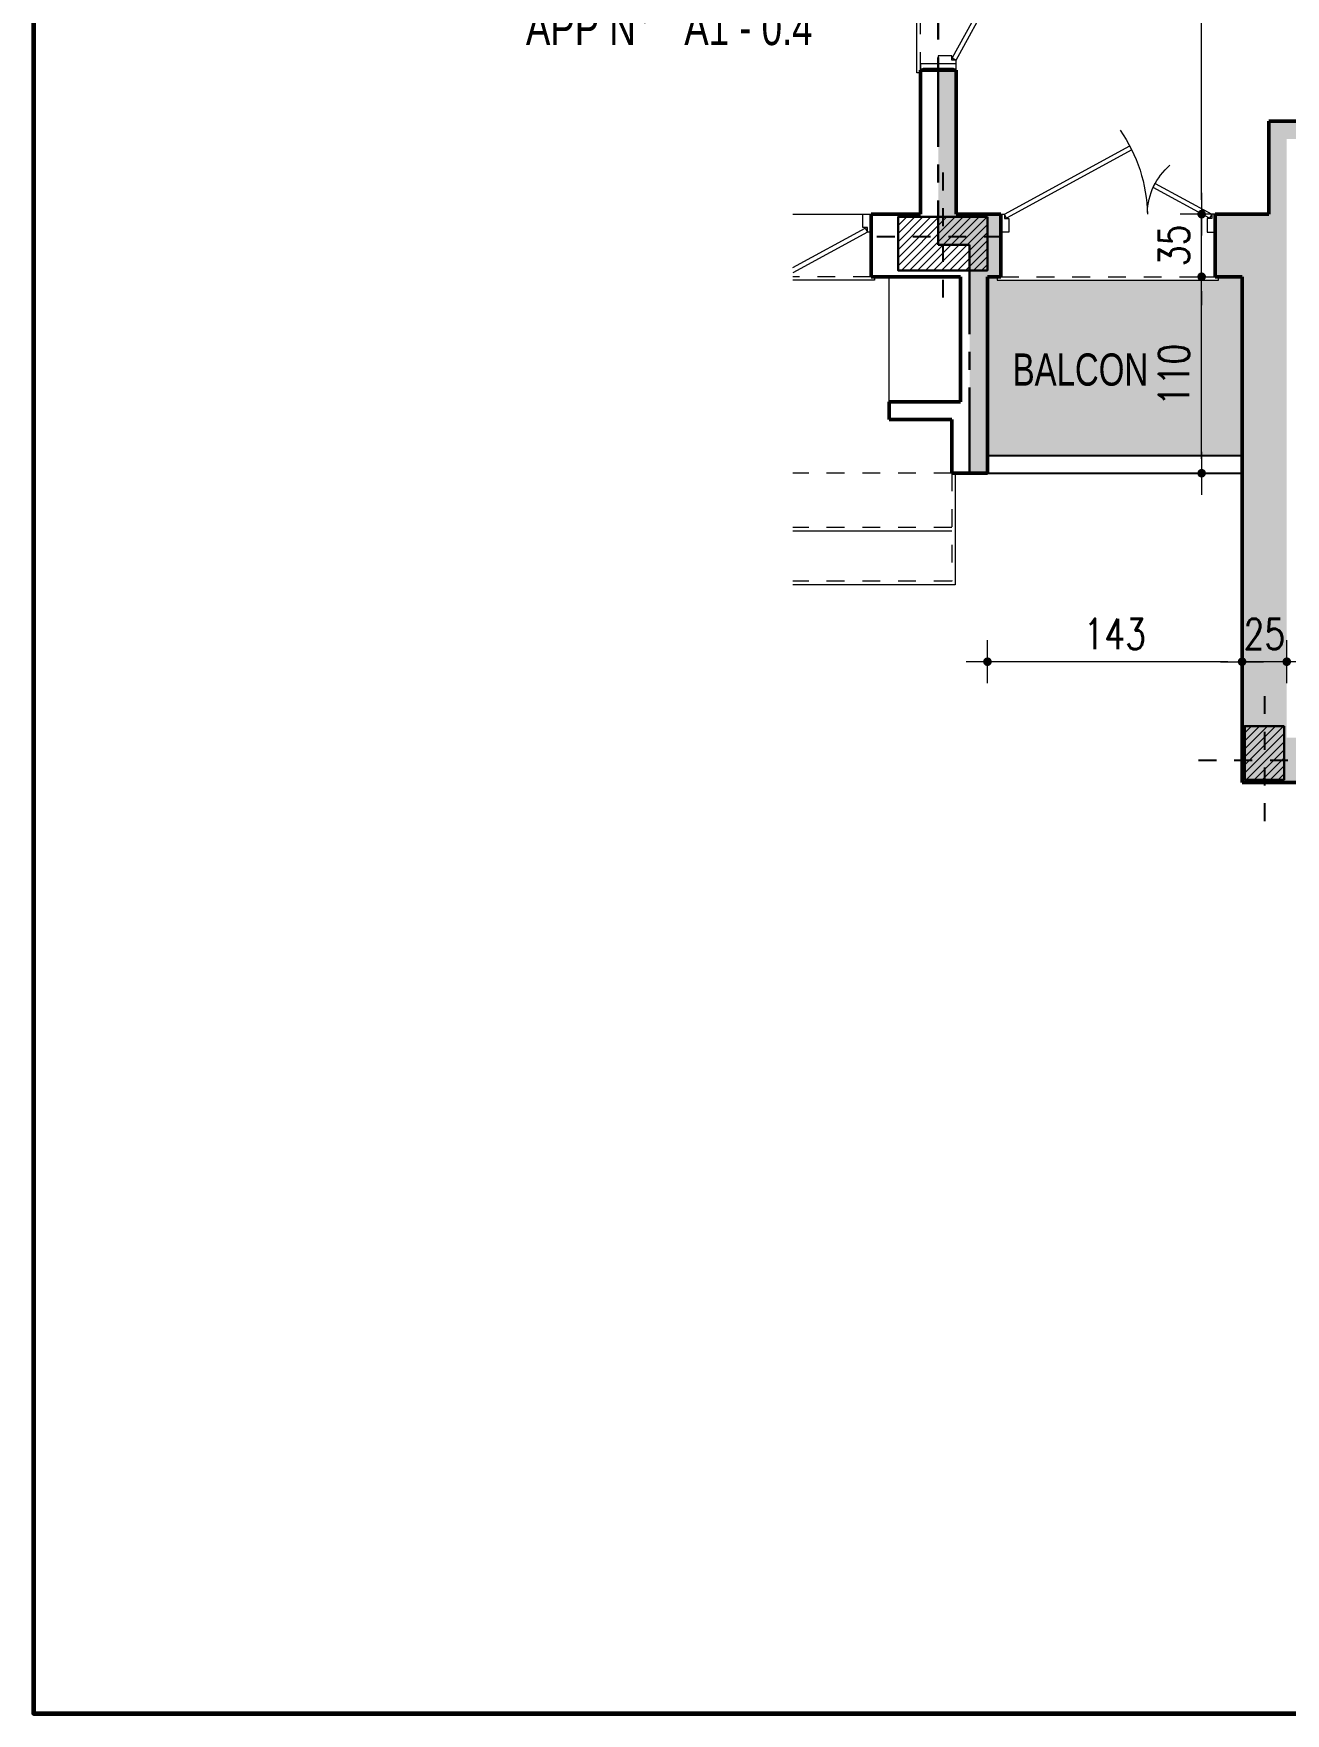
# Model space of a CAD drawing. Header units: millimetres. Extents: x 906 to 2482, y -1210 to -637.
# Drawn here: x 2033.51 to 2040.52, y -1209.94 to -1200.54 of the extents above; entities that cross this region are included whole.
import ezdxf

# ---------------------------------------------------------------- set-up
doc = ezdxf.new("R2010")
doc.units = ezdxf.units.MM
for name, pattern in [('AXES', [2, 1.25, -0.25, 0.25, -0.25]), ('CONTINOUS', [0]), ('DASHDOT2', [0.5, 0.25, -0.125, 0, -0.125]), ('HIDDEN', [0.375, 0.25, -0.125])]:
    doc.linetypes.add(name, pattern=pattern)
doc.layers.get('DEFPOINTS').update_dxf_attribs({"color": 255, "lineweight": 13})
for name, color, linetype, lineweight in [('A-signe', 7, 'Continuous', 9), ('APPUITS', 7, 'Continuous', 18), ('AXE LIMITE', 7, 'AXES', 30), ('DIM.', 4, 'Continuous', 25), ('ESCALIER', 7, 'Continuous', 20), ('GARD- CORP', 7, 'Continuous', 25), ('HALL + COULOIR -HATCH', 71, 'Continuous', 15), ('interrompu', 7, 'HIDDEN', 15), ('MENUISERIE', 7, 'Continuous', 13), ('MUR 0.5', 7, 'Continuous', 50), ('mur-fort', 7, 'Continuous', 60), ('POTEAUX ARCH', 7, 'Continuous', 30), ('POTEAUX HACHURE', 7, 'Continuous', 15), ('TEXTE', 7, 'Continuous', 20)]:
    doc.layers.add(name, color=color, linetype=linetype, lineweight=lineweight)
doc.layers.add('AXE', color=7, linetype='AXES')
doc.layers.add('TEINTE 1', color=7, linetype='Continuous', true_color=0x210042)
doc.layers.add('TEINTE SC', color=7, linetype='Continuous', true_color=0xd4d4d4)
doc.styles.add('atef', font='romans.shx', dxfattribs={"width": 0.8})
doc.styles.add('STYLE4', font='swisscl.ttf')
doc.dimstyles.new('COTEXT', dxfattribs={"dimscale": 0, "dimtxt": 0.17, "dimasz": 0.08, "dimexe": 0.015, "dimexo": 0.015, "dimgap": 0.07, "dimtad": 1, "dimdec": 0, "dimlfac": 100, "dimzin": 0, "dimdsep": 46, "dimtxsty": 'atef', "dimblk": 'SIG2', "dimcen": 0.15, "dimse1": 1, "dimse2": 1, "dimclrd": 256, "dimclre": 6, "dimclrt": 2, "dimadec": 0, "dimazin": 0, "dimtfac": 0.5, "dimtdec": 0, "dimtix": 1, "dimtmove": 2, "dimatfit": 1, "dimldrblk": 'SIG2', "dimfxl": 0.18, "dimtolj": 1, "dimtzin": 0, "dimlwd": 18, "dimarcsym": 0})

# ---------------------------------------------------------------- blocks, each defined once
blk = doc.blocks.new('PORTE')
at = {"layer": 'MENUISERIE'}
for p, q in [((0.02, 0), (0.8619, 0.4613)), ((0.8736, 0.4392), (0.0325, -0.0217)), ((0.0325, -0.0217), (0.02, 0))]:
    blk.add_line(p, q, dxfattribs=at)
for points in [[(0, 0), (0.02, 0), (0.02, -0.025), (0.045, -0.025), (0.045, -0.1), (0, -0.1)], [(1, 0), (0.98, 0), (0.98, -0.025), (0.955, -0.025), (0.955, -0.1), (1, -0.1)]]:
    blk.add_lwpolyline(points, dxfattribs=at)
blk.add_arc((0.02, 0), 0.96, 360, 32.95665, dxfattribs=at)
blk = doc.blocks.new('PORTE 1.00')
at = {"layer": 'MENUISERIE'}
blk.add_blockref('PORTE', (0, 0), dxfattribs=at)
blk = doc.blocks.new('PORTE - 1.20')
at = {"layer": 'MENUISERIE'}
for points in [[(0, 0), (0.02, 0), (0.02, 0.025), (0.045, 0.025), (0.045, 0.1), (0, 0.1)], [(1.2, 0), (1.18, 0), (1.18, 0.025), (1.155, 0.025), (1.155, 0.1), (1.2, 0.1)], [(0.7329, -0.3596), (0.0325, 0.0217), (0.02, 0), (0.7215, -0.3818)]]:
    blk.add_lwpolyline(points, dxfattribs=at)
blk.add_lwpolyline([(1.1675, 0.0217), (0.8526, -0.1497, 0.017374), (0.8638, -0.1721), (1.18, 0)], format="xyb", close=True, dxfattribs=at)
for centre, radius, start, end in [((-0.0213, 0.0134), 0.8414, 324.93084, 359.08816), ((1.18, 0), 0.36, 181.4627, 229.57879)]:
    blk.add_arc(centre, radius, start, end, dxfattribs=at)
blk = doc.blocks.new('SIG2')
at = {"layer": 'A-signe'}
for p, q in [((0, 1.5), (0, 0.5)), ((-1.5, 0), (-0.5, 0)), ((-0.5, 0), (0.5, 0)), ((0, 0.5), (0, -0.5)), ((0.5, 0), (1.5, 0)), ((0, -0.5), (0, -1.5))]:
    blk.add_line(p, q, dxfattribs=at)
at = {"layer": 'A-signe', "const_width": 0.3}
blk.add_lwpolyline([(-0.15, 0, 1), (0.15, 0, 1)], format="xyb", close=True, dxfattribs=at)
blk = doc.blocks.new('*D1882')
at = {"layer": 'DEFPOINTS', "color": 0, "transparency": 16777216}
for p in [(2040.5236, -1204.0515), (2040.5236, -1204.477), (2043.6736, -1204.477)]:
    blk.add_point(p, dxfattribs=at)
at = {"layer": 'DIM.', "lineweight": 18, "transparency": 16777216}
blk.add_line((2043.5936, -1204.0515), (2040.6036, -1204.0515), dxfattribs=at)
at = {"layer": 'DIM.', "lineweight": 18, "transparency": 16777216, "xscale": 0.08, "yscale": 0.08, "zscale": 0.08, "rotation": 180}
blk.add_blockref('SIG2', (2040.5236, -1204.0515), dxfattribs=at)
at = {"layer": 'DIM.', "lineweight": 18, "transparency": 16777216, "xscale": 0.08, "yscale": 0.08, "zscale": 0.08}
blk.add_blockref('SIG2', (2043.6736, -1204.0515), dxfattribs=at)
at = {"layer": 'DIM.', "color": 2, "transparency": 16777216, "insert": (2042.0986, -1203.8965), "char_height": 0.17, "attachment_point": 5, "style": 'atef'}
blk.add_mtext('\\A1;315', dxfattribs=at)
blk = doc.blocks.new('*D1883')
at = {"layer": 'DEFPOINTS', "color": 0, "transparency": 16777216}
for p in [(2040.2736, -1203.6294), (2040.2736, -1204.0515), (2040.5236, -1204.477)]:
    blk.add_point(p, dxfattribs=at)
at = {"layer": 'DIM.', "lineweight": 18, "transparency": 16777216}
for p, q in [((2040.1936, -1204.0515), (2040.1136, -1204.0515)), ((2040.5236, -1204.0515), (2040.2736, -1204.0515)), ((2040.6036, -1204.0515), (2040.6836, -1204.0515))]:
    blk.add_line(p, q, dxfattribs=at)
at = {"layer": 'DIM.', "lineweight": 18, "transparency": 16777216, "xscale": 0.08, "yscale": 0.08, "zscale": 0.08}
blk.add_blockref('SIG2', (2040.2736, -1204.0515), dxfattribs=at)
at = {"layer": 'DIM.', "lineweight": 18, "transparency": 16777216, "xscale": 0.08, "yscale": 0.08, "zscale": 0.08, "rotation": 180}
blk.add_blockref('SIG2', (2040.5236, -1204.0515), dxfattribs=at)
at = {"layer": 'DIM.', "color": 2, "transparency": 16777216, "insert": (2040.3986, -1203.8965), "char_height": 0.17, "attachment_point": 5, "style": 'atef'}
blk.add_mtext('\\A1;25', dxfattribs=at)
blk = doc.blocks.new('*D1911')
at = {"layer": 'DEFPOINTS', "color": 0, "transparency": 16777216}
for p in [(2040.0474, -1201.897), (2040.2736, -1201.897), (2040.0894, -1202.997)]:
    blk.add_point(p, dxfattribs=at)
at = {"layer": 'DIM.', "lineweight": 18, "transparency": 16777216}
blk.add_line((2040.0474, -1202.917), (2040.0474, -1201.977), dxfattribs=at)
at = {"layer": 'DIM.', "lineweight": 18, "transparency": 16777216, "xscale": 0.08, "yscale": 0.08, "zscale": 0.08}
for p, rotation in [((2040.0474, -1201.897), 90), ((2040.0474, -1202.997), 270)]:
    blk.add_blockref('SIG2', p, dxfattribs=dict(at, rotation=rotation))
at = {"layer": 'DIM.', "color": 2, "transparency": 16777216, "insert": (2039.8924, -1202.447), "char_height": 0.17, "attachment_point": 5, "rotation": 90, "style": 'atef'}
blk.add_mtext('\\A1;110', dxfattribs=at)
blk = doc.blocks.new('*D1912')
at = {"layer": 'DEFPOINTS', "color": 0, "transparency": 16777216}
for p in [(2040.0474, -1201.547), (2040.4236, -1201.547), (2040.2736, -1201.897)]:
    blk.add_point(p, dxfattribs=at)
at = {"layer": 'DIM.', "lineweight": 18, "transparency": 16777216}
for p, q in [((2040.0474, -1201.467), (2040.0474, -1201.387)), ((2040.0474, -1201.897), (2040.0474, -1201.547)), ((2040.0474, -1201.977), (2040.0474, -1202.057))]:
    blk.add_line(p, q, dxfattribs=at)
at = {"layer": 'DIM.', "lineweight": 18, "transparency": 16777216, "xscale": 0.08, "yscale": 0.08, "zscale": 0.08}
for p, rotation in [((2040.0474, -1201.547), 270), ((2040.0474, -1201.897), 90)]:
    blk.add_blockref('SIG2', p, dxfattribs=dict(at, rotation=rotation))
at = {"layer": 'DIM.', "color": 2, "transparency": 16777216, "insert": (2039.8924, -1201.722), "char_height": 0.17, "attachment_point": 5, "rotation": 90, "style": 'atef'}
blk.add_mtext('\\A1;35', dxfattribs=at)
blk = doc.blocks.new('*D1913')
at = {"layer": 'DEFPOINTS', "color": 0, "transparency": 16777216}
for p in [(2039.6953, -1197.527), (2040.0474, -1197.527), (2040.4236, -1201.547)]:
    blk.add_point(p, dxfattribs=at)
at = {"layer": 'DIM.', "lineweight": 18, "transparency": 16777216}
blk.add_line((2040.0474, -1201.467), (2040.0474, -1197.607), dxfattribs=at)
at = {"layer": 'DIM.', "lineweight": 18, "transparency": 16777216, "xscale": 0.08, "yscale": 0.08, "zscale": 0.08}
for p, rotation in [((2040.0474, -1197.527), 90), ((2040.0474, -1201.547), 270)]:
    blk.add_blockref('SIG2', p, dxfattribs=dict(at, rotation=rotation))
at = {"layer": 'DIM.', "color": 2, "transparency": 16777216, "insert": (2039.8924, -1199.537), "char_height": 0.17, "attachment_point": 5, "rotation": 90, "style": 'atef'}
blk.add_mtext('\\A1;402', dxfattribs=at)
blk = doc.blocks.new('*D1915')
at = {"layer": 'DEFPOINTS', "color": 0, "transparency": 16777216}
for p in [(2038.8487, -1202.997), (2040.2737, -1202.997), (2038.8487, -1204.0515)]:
    blk.add_point(p, dxfattribs=at)
at = {"layer": 'DIM.', "lineweight": 18, "transparency": 16777216}
blk.add_line((2040.1937, -1204.0515), (2038.9287, -1204.0515), dxfattribs=at)
at = {"layer": 'DIM.', "lineweight": 18, "transparency": 16777216, "xscale": 0.08, "yscale": 0.08, "zscale": 0.08, "rotation": 180}
blk.add_blockref('SIG2', (2038.8487, -1204.0515), dxfattribs=at)
at = {"layer": 'DIM.', "lineweight": 18, "transparency": 16777216, "xscale": 0.08, "yscale": 0.08, "zscale": 0.08}
blk.add_blockref('SIG2', (2040.2737, -1204.0515), dxfattribs=at)
at = {"layer": 'DIM.', "color": 2, "transparency": 16777216, "insert": (2039.5612, -1203.8965), "char_height": 0.17, "attachment_point": 5, "style": 'atef'}
blk.add_mtext('\\A1;143', dxfattribs=at)

msp = doc.modelspace()

# ---------------------------------------------------------------- hatches: boundary and pattern name
at = {"layer": 'POTEAUX HACHURE'}
h = msp.add_hatch(dxfattribs=at)
h.set_pattern_fill('ANSI31', color=256, scale=0.01)
h.set_pattern_definition([(45, (912.71585, -263.895292), (-0.0224506403, 0.0224506403), [])])
h.paths.add_polyline_path([(2038.8486, -1201.562), (2038.3486, -1201.562), (2038.3486, -1201.862), (2038.8486, -1201.862)])
h = msp.add_hatch(dxfattribs=at)
h.set_pattern_fill('ANSI31', color=256, scale=0.01)
h.set_pattern_definition([(45, (924.06585, -299.26166), (-0.0224506403, 0.0224506403), [])])
h.paths.add_polyline_path([(2040.5086, -1204.412), (2040.2886, -1204.412), (2040.2886, -1204.712), (2040.5086, -1204.712)])
at = {"layer": 'TEINTE 1', "linetype": 'CONTINOUS'}
h = msp.add_hatch(color=256, dxfattribs=at)
h.dxf.hatch_style = 1
h.paths.add_polyline_path([(2038.9236, -1201.547), (2038.6736, -1201.547), (2038.6736, -1200.7403), (2038.5736, -1200.7403), (2038.5736, -1201.7177), (2038.7487, -1201.7177), (2038.7487, -1202.997), (2038.8487, -1202.997), (2038.8487, -1201.897), (2038.9236, -1201.897)])
h = msp.add_hatch(color=256, dxfattribs=at)
h.dxf.hatch_style = 1
h.paths.add_polyline_path([(2040.5236, -1201.127), (2042.637, -1201.127), (2042.637, -1201.027), (2040.4236, -1201.027), (2040.4236, -1201.547), (2040.1223, -1201.547), (2040.1223, -1201.897), (2040.2736, -1201.897), (2040.2736, -1204.727), (2041.1486, -1204.727), (2041.1486, -1204.8071), (2041.3986, -1204.8071), (2041.3986, -1204.477), (2040.5236, -1204.477)])
at = {"layer": 'TEINTE SC'}
h = msp.add_hatch(color=256, dxfattribs=at)
h.dxf.hatch_style = 1
h.paths.add_polyline_path([(2040.2736, -1201.897), (2040.1423, -1201.897), (2040.1423, -1201.917), (2038.9036, -1201.917), (2038.9036, -1201.897), (2038.8487, -1201.897), (2038.8487, -1202.897), (2040.2736, -1202.897)])

# ---------------------------------------------------------------- linework, layer by layer
at = {"layer": 'APPUITS'}
for points in [[(2038.4736, -1200.7566), (2038.4536, -1200.7566), (2038.4536, -1199.649), (2038.4736, -1199.649)], [(2038.9036, -1201.897), (2038.9036, -1201.917), (2040.1423, -1201.917), (2040.1423, -1201.897)]]:
    msp.add_lwpolyline(points, dxfattribs=at)
at = {"layer": 'APPUITS', "elevation": 0.26}
msp.add_lwpolyline([(2038.217, -1201.897), (2038.217, -1201.917), (2037.7587, -1201.917)], dxfattribs=at)
at = {"layer": 'AXE', "linetype": 'DASHDOT2', "ltscale": 0.1}
for p, q in [((2038.5986, -1201.3139), (2038.5986, -1202.0169)), ((2038.2303, -1201.672), (2038.9235, -1201.672)), ((2040.3986, -1204.2439), (2040.3986, -1204.9469)), ((2040.0303, -1204.602), (2040.7235, -1204.602))]:
    msp.add_line(p, q, dxfattribs=at)
at = {"layer": 'AXE LIMITE', "ltscale": 0.4}
msp.add_lwpolyline([(2049.9736, -1195.277), (2043.1236, -1195.277), (2043.1236, -1197.427), (2039.6611, -1197.427), (2038.5736, -1198.2696), (2038.5736, -1201.7177), (2038.7487, -1201.7177), (2038.7487, -1202.997)], dxfattribs=at)
at = {"layer": 'ESCALIER'}
msp.add_line((2038.6487, -1203.3206), (2037.7587, -1203.3206), dxfattribs=at)
msp.add_lwpolyline([(2038.6687, -1202.997), (2038.6687, -1203.6206), (2037.7587, -1203.6206)], dxfattribs=at)
at = {"layer": 'GARD- CORP'}
for p, q in [((2038.8487, -1202.897), (2040.2737, -1202.897)), ((2038.8487, -1202.997), (2040.2737, -1202.997))]:
    msp.add_line(p, q, dxfattribs=at)
at = {"layer": 'HALL + COULOIR -HATCH', "linetype": 'Continuous'}
msp.add_lwpolyline([(2037.7587, -1201.547), (2038.4736, -1201.547), (2038.4736, -1200.7566), (2038.4536, -1200.7566), (2038.4536, -1199.649), (2038.4736, -1199.649), (2038.4736, -1198.047), (2038.6976, -1198.047), (2039.6606, -1197.3009), (2039.3552, -1196.9066)], dxfattribs=at)
at = {"layer": 'interrompu', "ltscale": 0.2}
for p, q in [((2038.4736, -1200.7403), (2038.4736, -1199.6703)), ((2038.197, -1201.897, 0.26), (2037.7587, -1201.897, 0.26)), ((2038.9236, -1201.897), (2040.1223, -1201.897)), ((2038.6487, -1203.3006), (2037.7587, -1203.3006))]:
    msp.add_line(p, q, dxfattribs=at)
for points in [[(2038.6487, -1202.997), (2037.7587, -1202.997)], [(2038.6487, -1202.997), (2038.6487, -1203.6006), (2037.7587, -1203.6006)]]:
    msp.add_lwpolyline(points, dxfattribs=at)
at = {"layer": 'MENUISERIE'}
msp.add_line((2038.2987, -1202.597), (2038.2987, -1201.897), dxfattribs=at)
msp.add_lwpolyline([(2038.6736, -1200.7403), (2038.6736, -1200.7053), (2038.4736, -1200.7053), (2038.4736, -1200.7403), (2038.4886, -1200.7403), (2038.4886, -1200.7303), (2038.6586, -1200.7303), (2038.6586, -1200.7403)], close=True, dxfattribs=at)
at = {"layer": 'MENUISERIE', "elevation": 0.26}
for points in [[(2038.1969, -1201.647), (2038.1769, -1201.647), (2038.1769, -1201.622), (2038.1519, -1201.622), (2038.152, -1201.547), (2038.197, -1201.547)], [(2037.7587, -1201.846), (2038.1644, -1201.6254), (2038.1769, -1201.647), (2037.7587, -1201.8745)]]:
    msp.add_lwpolyline(points, dxfattribs=at)
at = {"layer": 'MUR 0.5'}
for p, q in [((2038.4736, -1201.547), (2038.4736, -1200.7403)), ((2038.6736, -1200.7403), (2038.4736, -1200.7403)), ((2038.6736, -1201.547), (2038.6736, -1200.7403)), ((2040.4236, -1201.547), (2040.4236, -1201.027)), ((2042.637, -1201.027), (2040.4236, -1201.027)), ((2038.197, -1201.897), (2038.197, -1201.547)), ((2038.197, -1201.547), (2038.4736, -1201.547)), ((2038.9236, -1201.547), (2038.6736, -1201.547)), ((2038.9236, -1201.897), (2038.9236, -1201.547)), ((2040.1223, -1201.897), (2040.1223, -1201.547)), ((2040.4236, -1201.547), (2040.1223, -1201.547)), ((2038.197, -1201.897), (2038.6987, -1201.897)), ((2038.6987, -1202.597), (2038.6987, -1201.897)), ((2038.8487, -1202.997), (2038.8487, -1201.897)), ((2038.9236, -1201.897), (2038.8487, -1201.897)), ((2040.2736, -1201.897), (2040.1223, -1201.897)), ((2040.2736, -1204.727), (2040.2736, -1201.897)), ((2038.2987, -1202.697), (2038.2987, -1202.597)), ((2038.2987, -1202.597), (2038.6987, -1202.597)), ((2038.2987, -1202.697), (2038.6487, -1202.697)), ((2038.6487, -1202.997), (2038.6487, -1202.697)), ((2038.6487, -1202.997), (2038.8487, -1202.997)), ((2041.1486, -1204.727), (2040.2736, -1204.727))]:
    msp.add_line(p, q, dxfattribs=at)
at = {"layer": 'mur-fort'}
msp.add_lwpolyline([(2033.5106, -1191.9372), (2033.5106, -1209.9372), (2059.5106, -1209.9372), (2059.5106, -1191.9372)], close=True, dxfattribs=at)
msp.add_lwpolyline([(2054.1935, -1191.9372), (2033.5106, -1191.9372), (2033.5106, -1209.9372), (2054.1935, -1209.9372), (2054.1935, -1194.7452)], dxfattribs=at)
at = {"layer": 'POTEAUX ARCH'}
for points in [[(2038.8486, -1201.562), (2038.3486, -1201.562), (2038.3486, -1201.862), (2038.8486, -1201.862)], [(2040.5086, -1204.412), (2040.2886, -1204.412), (2040.2886, -1204.712), (2040.5086, -1204.712)]]:
    msp.add_lwpolyline(points, close=True, dxfattribs=at)

# ---------------------------------------------------------------- block references
at = {"layer": 'MENUISERIE', "xscale": -1}
for name, p, rotation in [('PORTE 1.00', (2038.6736, -1200.7053), 269.9999999994807), ('PORTE - 1.20', (2038.9236, -1201.547), 180)]:
    msp.add_blockref(name, p, dxfattribs=dict(at, rotation=rotation))

# ---------------------------------------------------------------- texts
at = {"layer": 'TEXTE', "style": 'STYLE4'}
for s, height, p in [(' APP N°   A1 - 0.4', 0.2, (2036.2088, -1200.6007)), ('BALCON', 0.18, (2038.9897, -1202.5065))]:
    msp.add_text(s, height=height, dxfattribs=at).set_placement(p)

# ---------------------------------------------------------------- dimensions: what is measured, and where the dimension line sits
at = {"layer": 'DIM.'}
for base, p1, p2, picture, middle in [((2040.0474, -1197.527), (2040.4236, -1201.547), (2039.6953, -1197.527), '*D1913', (2039.8924, -1199.537)), ((2040.0474, -1201.547), (2040.2736, -1201.897), (2040.4236, -1201.547), '*D1912', (2039.8924, -1201.722)), ((2040.0474, -1201.897), (2040.0894, -1202.997), (2040.2736, -1201.897), '*D1911', (2039.8924, -1202.447))]:
    dim = msp.add_linear_dim(base=base, p1=p1, p2=p2, angle=90, dimstyle='COTEXT', override={"dimscale": 1}, dxfattribs=at)
    dim.commit()
    dim.dimension.update_dxf_attribs({"geometry": picture, "text_midpoint": middle})
for base, p1, p2, picture, middle in [((2038.84869, -1204.05149), (2040.27375, -1202.99704), (2038.84869, -1202.99704), '*D1915', (2039.56122, -1203.89649)), ((2040.2736, -1204.0515), (2040.5236, -1204.477), (2040.2736, -1203.6294), '*D1883', (2040.3986, -1203.8965)), ((2040.5236, -1204.0515), (2043.6736, -1204.477), (2040.5236, -1204.477), '*D1882', (2042.0986, -1203.8965))]:
    dim = msp.add_linear_dim(base=base, p1=p1, p2=p2, dimstyle='COTEXT', override={"dimscale": 1}, dxfattribs=at)
    dim.commit()
    dim.dimension.update_dxf_attribs({"geometry": picture, "text_midpoint": middle})

doc.saveas('drawing.dxf')
